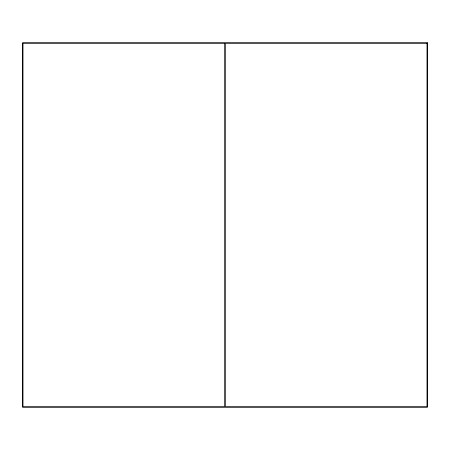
<?xml version="1.0" encoding="UTF-8"?>
<svg xmlns="http://www.w3.org/2000/svg" width="450" height="450" viewBox="0 0 450 450"><rect width="100%" height="100%" fill="white"/><g stroke="black" fill="none" stroke-linecap="round" stroke-linejoin="round"><path stroke-width="0.67" d="M427.5 42.75L22.5 42.75L22.5 407.25L427.5 407.25L427.5 42.75M224.494 43.256L23.006 43.256L23.006 406.744L224.494 406.744L224.494 43.256M426.994 43.256L225.506 43.256L225.506 406.744L426.994 406.744L426.994 43.256"/></g></svg>
